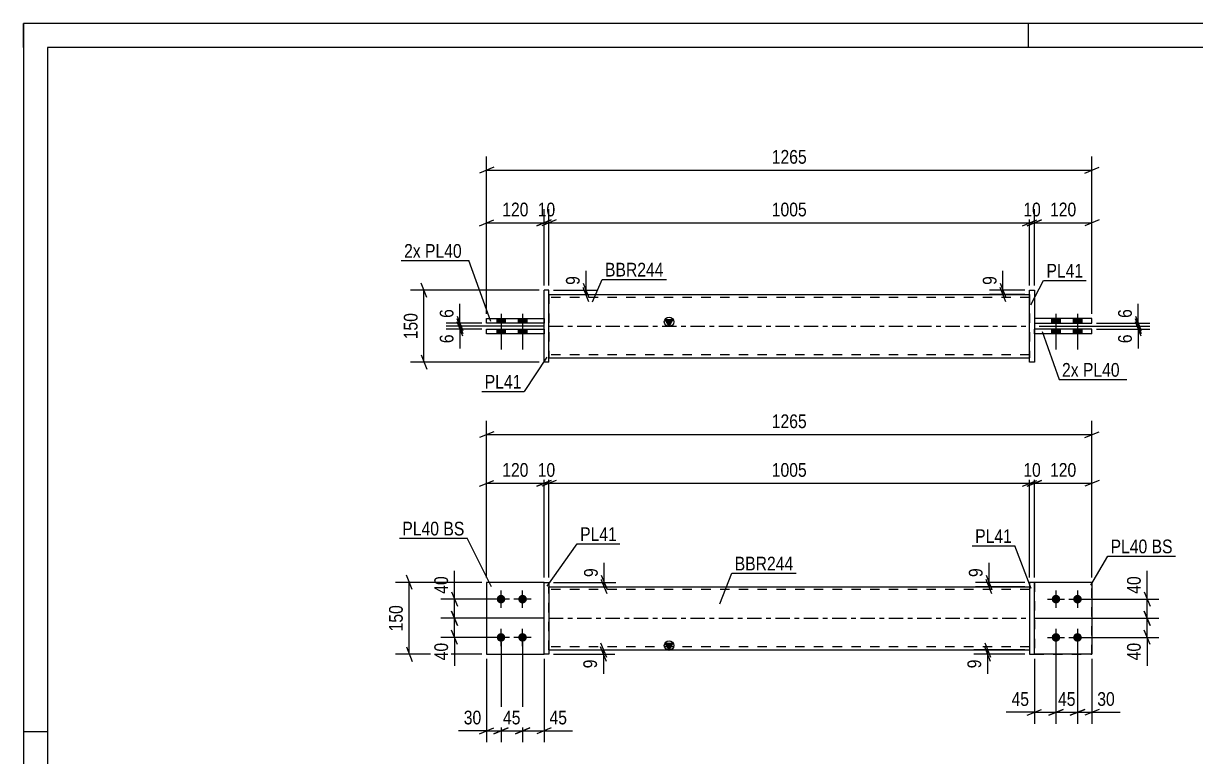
# Model space of a CAD drawing. Header units: millimetres. Extents: x 0 to 420, y 0 to 297.
# Drawn here: x 0 to 244.9, y 143.8 to 297 of the extents above; entities that cross this region are included whole.
import ezdxf

# ---------------------------------------------------------------- set-up
doc = ezdxf.new("R2010")
doc.units = ezdxf.units.MM
doc.linetypes.add('DXK_LINE_DOT2', pattern=[3.9198, 1.9599, -1.9599])
doc.linetypes.add('DXK_LINE_DOT3', pattern=[5.9187, 2.979, -0.9799, 0.9799, -0.9799])
doc.styles.add('Arial Narrow', font='ARIALN.TTF', dxfattribs={"height": 0.2})

# ---------------------------------------------------------------- blocks, each defined once
blk = doc.blocks.new('Unknown-581592950-1127')
at = {"color": 5, "linetype": 'Continuous'}
for p, q in [((420, 297), (0, 297)), ((0, 297), (0, 0)), ((0, 292), (0, 297)), ((210, 292), (210, 297)), ((415, 292), (5, 292)), ((5, 292), (5, 5)), ((5, 149), (0, 149))]:
    blk.add_line(p, q, dxfattribs=at)
blk = doc.blocks.new('Part-581592950-1392 - 1364')
at = {"color": 2, "linetype": 'Continuous'}
for p, q in [((211.23, 180.2), (210.23, 180.2)), ((210.23, 180.2), (210.23, 165.2)), ((211.23, 165.2), (211.23, 180.2)), ((210.23, 165.2), (211.23, 165.2))]:
    blk.add_line(p, q, dxfattribs=at)
blk = doc.blocks.new('Part-581592950-1419 - 1364')
at = {"color": 7, "linetype": 'DXK_LINE_DOT2'}
for p, q in [((108.78, 180.2), (96.78, 180.2)), ((96.78, 180.2), (96.78, 165.2)), ((108.78, 165.2), (108.78, 180.2)), ((96.78, 165.2), (108.78, 165.2))]:
    blk.add_line(p, q, dxfattribs=at)
blk = doc.blocks.new('Bolt-581592950-1398 - 1364')
at = {"linetype": 'Continuous'}
for points in [[(99.78, 175.8, -1), (99.78, 177.6, -1)], [(104.28, 175.8, -1), (104.28, 177.6, -1)], [(99.78, 167.8, -1), (99.78, 169.6, -1)], [(104.28, 167.8, -1), (104.28, 169.6, -1)]]:
    blk.add_hatch(color=1, dxfattribs=at).paths.add_polyline_path(points)
at = {"color": 1, "linetype": 'Continuous'}
for p, q in [((101.58, 176.7), (97.98, 176.7)), ((99.78, 174.9), (99.78, 178.5)), ((106.08, 176.7), (102.48, 176.7)), ((104.28, 174.9), (104.28, 178.5)), ((99.78, 166.9), (99.78, 170.5)), ((104.28, 166.9), (104.28, 170.5)), ((101.58, 168.7), (97.98, 168.7)), ((106.08, 168.7), (102.48, 168.7))]:
    blk.add_line(p, q, dxfattribs=at)
blk = doc.blocks.new('Bolt-581592950-1399 - 1364')
at = {"linetype": 'Continuous'}
for points in [[(215.73, 177.6, -1), (215.73, 175.8, -1)], [(220.23, 177.6, -1), (220.23, 175.8, -1)], [(215.73, 169.6, -1), (215.73, 167.8, -1)], [(220.23, 169.6, -1), (220.23, 167.8, -1)]]:
    blk.add_hatch(color=1, dxfattribs=at).paths.add_polyline_path(points)
at = {"color": 1, "linetype": 'Continuous'}
for p, q in [((213.93, 176.7), (217.53, 176.7)), ((215.73, 178.5), (215.73, 174.9)), ((218.43, 176.7), (222.03, 176.7)), ((220.23, 178.5), (220.23, 174.9)), ((215.73, 170.5), (215.73, 166.9)), ((220.23, 170.5), (220.23, 166.9)), ((213.93, 168.7), (217.53, 168.7)), ((218.43, 168.7), (222.03, 168.7))]:
    blk.add_line(p, q, dxfattribs=at)
blk = doc.blocks.new('Part-581592950-1404 - 1364')
at = {"color": 2, "linetype": 'Continuous'}
for p, q in [((108.78, 180.2), (109.78, 180.2)), ((108.78, 165.2), (108.78, 180.2)), ((109.78, 180.2), (109.78, 165.2)), ((109.78, 165.2), (108.78, 165.2))]:
    blk.add_line(p, q, dxfattribs=at)
blk = doc.blocks.new('Part-581592950-1424 - 1364')
at = {"color": 2, "linetype": 'Continuous'}
for p, q in [((108.78, 180.2), (96.78, 180.2)), ((96.78, 180.2), (96.78, 165.2)), ((96.78, 165.2), (108.78, 165.2))]:
    blk.add_line(p, q, dxfattribs=at)
at = {"color": 7, "linetype": 'DXK_LINE_DOT2'}
blk.add_line((108.78, 165.2), (108.78, 180.2), dxfattribs=at)
blk = doc.blocks.new('Part-581592950-1439 - 1364')
at = {"linetype": 'Continuous'}
blk.add_hatch(color=2, dxfattribs=at).paths.add_polyline_path([(134.9, 166.1), (134.1, 167.5), (135.7, 167.5)])
at = {"color": 2, "linetype": 'Continuous'}
for p, q in [((109.78, 179.3), (210.23, 179.3)), ((134.9, 166.1), (134.1, 167.5)), ((134.1, 167.5), (135.7, 167.5)), ((135.7, 167.5), (134.9, 166.1)), ((109.78, 166.1), (210.23, 166.1))]:
    blk.add_line(p, q, dxfattribs=at)
at = {"color": 7, "linetype": 'DXK_LINE_DOT2'}
for p, q in [((109.78, 166.1), (109.78, 179.3)), ((210.23, 179.3), (210.23, 166.1)), ((210.23, 178.7), (109.78, 178.7)), ((210.23, 166.7), (109.78, 166.7))]:
    blk.add_line(p, q, dxfattribs=at)
at = {"color": 7, "linetype": 'DXK_LINE_DOT3'}
blk.add_line((109.78, 172.7), (210.23, 172.7), dxfattribs=at)
at = {"color": 2, "linetype": 'Continuous'}
blk.add_circle((134.9, 167), 1, dxfattribs=at)
blk = doc.blocks.new('Part-581592950-1444 - 1364')
at = {"color": 2, "linetype": 'Continuous'}
for p, q in [((223.23, 180.2), (211.23, 180.2)), ((223.23, 180.2), (223.23, 165.2)), ((223.23, 165.2), (211.23, 165.2))]:
    blk.add_line(p, q, dxfattribs=at)
at = {"color": 7, "linetype": 'DXK_LINE_DOT2'}
blk.add_line((211.23, 180.2), (211.23, 165.2), dxfattribs=at)
blk = doc.blocks.new('Part-581592950-1449 - 1364')
at = {"color": 7, "linetype": 'DXK_LINE_DOT2'}
for p, q in [((223.23, 180.2), (211.23, 180.2)), ((211.23, 180.2), (211.23, 165.2)), ((223.23, 165.2), (223.23, 180.2)), ((211.23, 165.2), (223.23, 165.2))]:
    blk.add_line(p, q, dxfattribs=at)
blk = doc.blocks.new('Bolt-581592950-1770 - 1766')
at = {"linetype": 'Continuous'}
for points in [[(216.63, 235.34), (214.83, 235.34), (214.83, 234.34), (216.63, 234.34)], [(216.63, 235.34), (214.83, 235.34), (214.83, 234.34), (216.63, 234.34)], [(221.13, 235.34), (219.33, 235.34), (219.33, 234.34), (221.13, 234.34)], [(221.13, 235.34), (219.33, 235.34), (219.33, 234.34), (221.13, 234.34)], [(216.63, 233.14), (214.83, 233.14), (214.83, 232.14), (216.63, 232.14)], [(216.63, 233.14), (214.83, 233.14), (214.83, 232.14), (216.63, 232.14)], [(221.13, 233.14), (219.33, 233.14), (219.33, 232.14), (221.13, 232.14)], [(221.13, 233.14), (219.33, 233.14), (219.33, 232.14), (221.13, 232.14)]]:
    blk.add_hatch(color=1, dxfattribs=at).paths.add_polyline_path(points)
at = {"color": 1, "linetype": 'Continuous'}
for p, q in [((214.83, 235.34), (214.83, 234.34)), ((214.83, 235.34), (214.83, 234.34)), ((215.73, 236.34), (215.73, 228.84)), ((215.73, 236.34), (215.73, 228.84)), ((216.63, 235.34), (216.63, 234.34)), ((216.63, 235.34), (216.63, 234.34)), ((219.33, 235.34), (219.33, 234.34)), ((219.33, 235.34), (219.33, 234.34)), ((220.23, 236.34), (220.23, 228.84)), ((220.23, 236.34), (220.23, 228.84)), ((221.13, 235.34), (221.13, 234.34)), ((221.13, 235.34), (221.13, 234.34)), ((214.83, 233.14), (214.83, 232.14)), ((214.83, 233.14), (214.83, 232.14)), ((216.63, 233.14), (216.63, 232.14)), ((216.63, 233.14), (216.63, 232.14)), ((219.33, 233.14), (219.33, 232.14)), ((219.33, 233.14), (219.33, 232.14)), ((221.13, 233.14), (221.13, 232.14)), ((221.13, 233.14), (221.13, 232.14))]:
    blk.add_line(p, q, dxfattribs=at)
blk = doc.blocks.new('Part-581592950-1785 - 1766')
at = {"color": 2, "linetype": 'Continuous'}
for p, q in [((96.78, 233.14), (108.78, 233.14)), ((96.78, 232.14), (96.78, 233.14)), ((108.78, 233.14), (108.78, 232.14)), ((108.78, 232.14), (96.78, 232.14))]:
    blk.add_line(p, q, dxfattribs=at)
blk = doc.blocks.new('Bolt-581592950-1769 - 1766')
at = {"linetype": 'Continuous'}
for points in [[(98.88, 234.34), (100.68, 234.34), (100.68, 235.34), (98.88, 235.34)], [(98.88, 234.34), (100.68, 234.34), (100.68, 235.34), (98.88, 235.34)], [(103.38, 234.34), (105.18, 234.34), (105.18, 235.34), (103.38, 235.34)], [(103.38, 234.34), (105.18, 234.34), (105.18, 235.34), (103.38, 235.34)], [(98.88, 232.14), (100.68, 232.14), (100.68, 233.14), (98.88, 233.14)], [(98.88, 232.14), (100.68, 232.14), (100.68, 233.14), (98.88, 233.14)], [(103.38, 232.14), (105.18, 232.14), (105.18, 233.14), (103.38, 233.14)], [(103.38, 232.14), (105.18, 232.14), (105.18, 233.14), (103.38, 233.14)]]:
    blk.add_hatch(color=1, dxfattribs=at).paths.add_polyline_path(points)
at = {"color": 1, "linetype": 'Continuous'}
for p, q in [((98.88, 235.34), (98.88, 234.34)), ((98.88, 235.34), (98.88, 234.34)), ((99.78, 236.34), (99.78, 228.84)), ((99.78, 236.34), (99.78, 228.84)), ((100.68, 235.34), (100.68, 234.34)), ((100.68, 235.34), (100.68, 234.34)), ((103.38, 235.34), (103.38, 234.34)), ((103.38, 235.34), (103.38, 234.34)), ((104.28, 236.34), (104.28, 228.84)), ((104.28, 236.34), (104.28, 228.84)), ((105.18, 235.34), (105.18, 234.34)), ((105.18, 235.34), (105.18, 234.34)), ((98.88, 233.14), (98.88, 232.14)), ((98.88, 233.14), (98.88, 232.14)), ((100.68, 233.14), (100.68, 232.14)), ((100.68, 233.14), (100.68, 232.14)), ((103.38, 233.14), (103.38, 232.14)), ((103.38, 233.14), (103.38, 232.14)), ((105.18, 233.14), (105.18, 232.14)), ((105.18, 233.14), (105.18, 232.14))]:
    blk.add_line(p, q, dxfattribs=at)
blk = doc.blocks.new('Part-581592950-1775 - 1766')
at = {"color": 2, "linetype": 'Continuous'}
for p, q in [((109.78, 241.24), (108.78, 241.24)), ((108.78, 226.24), (108.78, 241.24)), ((109.78, 226.24), (109.78, 241.24)), ((109.78, 226.24), (108.78, 226.24))]:
    blk.add_line(p, q, dxfattribs=at)
blk = doc.blocks.new('Part-581592950-1780 - 1766')
at = {"color": 2, "linetype": 'Continuous'}
for p, q in [((96.78, 235.34), (108.78, 235.34)), ((96.78, 234.34), (96.78, 235.34)), ((108.78, 235.34), (108.78, 234.34)), ((108.78, 234.34), (96.78, 234.34))]:
    blk.add_line(p, q, dxfattribs=at)
blk = doc.blocks.new('Part-581592950-1790 - 1766')
at = {"color": 2, "linetype": 'Continuous'}
for p, q in [((210.23, 226.24), (210.23, 241.24)), ((210.23, 241.24), (211.23, 241.24)), ((211.23, 241.24), (211.23, 226.24)), ((211.23, 226.24), (210.23, 226.24))]:
    blk.add_line(p, q, dxfattribs=at)
blk = doc.blocks.new('Part-581592950-1795 - 1766')
at = {"linetype": 'Continuous'}
blk.add_hatch(color=2, dxfattribs=at).paths.add_polyline_path([(134.9, 233.74), (134.1, 235.14), (135.7, 235.14)])
at = {"color": 2, "linetype": 'Continuous'}
for p, q in [((109.78, 240.34), (210.23, 240.34)), ((134.9, 233.74), (134.1, 235.14)), ((134.1, 235.14), (135.7, 235.14)), ((135.7, 235.14), (134.9, 233.74)), ((109.78, 227.14), (210.23, 227.14))]:
    blk.add_line(p, q, dxfattribs=at)
at = {"color": 7, "linetype": 'DXK_LINE_DOT2'}
for p, q in [((109.78, 240.34), (109.78, 227.14)), ((210.23, 240.34), (210.23, 227.14)), ((210.23, 239.74), (109.78, 239.74)), ((210.23, 227.74), (109.78, 227.74))]:
    blk.add_line(p, q, dxfattribs=at)
at = {"color": 7, "linetype": 'DXK_LINE_DOT3'}
blk.add_line((109.78, 233.74), (210.23, 233.74), dxfattribs=at)
at = {"color": 2, "linetype": 'Continuous'}
blk.add_circle((134.9, 234.64), 1, dxfattribs=at)
blk = doc.blocks.new('Part-581592950-1800 - 1766')
at = {"color": 2, "linetype": 'Continuous'}
for p, q in [((211.23, 232.14), (211.23, 233.14)), ((223.23, 233.14), (211.23, 233.14)), ((223.23, 232.14), (223.23, 233.14)), ((223.23, 232.14), (211.23, 232.14))]:
    blk.add_line(p, q, dxfattribs=at)
blk = doc.blocks.new('Part-581592950-1805 - 1766')
at = {"color": 2, "linetype": 'Continuous'}
for p, q in [((223.23, 235.34), (211.23, 235.34)), ((211.23, 235.34), (211.23, 234.34)), ((223.23, 234.34), (223.23, 235.34)), ((211.23, 234.34), (223.23, 234.34))]:
    blk.add_line(p, q, dxfattribs=at)
blk = doc.blocks.new('StraightDimension-581592950-1558 - 1364')
at = {"color": 7, "linetype": 'Continuous'}
for p, q in [((98.78, 176.7), (87.21, 176.7)), ((89.46, 178.2), (90.66, 175.2)), ((90.06, 172.7), (90.06, 176.7)), ((90.66, 171.2), (89.46, 174.2)), ((108.78, 172.7), (87.21, 172.7))]:
    blk.add_line(p, q, dxfattribs=at)
at = {"color": 0}
blk.add_wipeout([(89.31, 182.08), (85.11, 182.08), (85.11, 177.22), (89.31, 177.22)], dxfattribs=at)
at = {"color": 7, "linetype": 'Continuous'}
blk.add_line((90.06, 176.7), (90.06, 182.6), dxfattribs=at)
blk.add_line((90.06, 176.7), (90.06, 182.6), dxfattribs=at)
at = {"color": 3, "style": 'Arial Narrow'}
blk.add_text('40', height=2.863, rotation=90.0002, dxfattribs=at).set_placement((88.71, 177.82))
blk = doc.blocks.new('StraightDimension-581592950-1451 - 1364')
at = {"color": 7, "linetype": 'Continuous'}
for p, q in [((201.14, 181.7), (202.34, 178.7)), ((209.23, 180.2), (198.89, 180.2)), ((209.23, 179.3), (198.89, 179.3)), ((202.34, 177.8), (201.14, 180.8)), ((201.74, 179.3), (201.74, 180.2))]:
    blk.add_line(p, q, dxfattribs=at)
at = {"color": 0}
blk.add_wipeout([(200.99, 183.75), (196.79, 183.75), (196.79, 180.72), (200.99, 180.72)], dxfattribs=at)
at = {"color": 7, "linetype": 'Continuous'}
blk.add_line((201.74, 180.2), (201.74, 184.28), dxfattribs=at)
blk.add_line((201.74, 180.2), (201.74, 184.28), dxfattribs=at)
at = {"color": 3, "style": 'Arial Narrow'}
blk.add_text('9', height=2.86, rotation=90.0002, dxfattribs=at).set_placement((200.39, 181.32))
blk = doc.blocks.new('StraightDimension-581592950-1525 - 1364')
at = {"color": 7, "linetype": 'Continuous'}
for p, q in [((215.73, 167.7), (215.73, 150.65)), ((220.23, 167.7), (220.23, 150.65)), ((214.23, 152.45), (217.23, 153.65)), ((215.73, 153.05), (220.23, 153.05)), ((221.73, 153.65), (218.73, 152.45))]:
    blk.add_line(p, q, dxfattribs=at)
at = {"color": 0}
blk.add_wipeout([(220.41, 153.8), (220.41, 158), (215.56, 158), (215.56, 153.8)], dxfattribs=at)
at = {"color": 3, "style": 'Arial Narrow'}
blk.add_text('45', height=2.863, dxfattribs=at).set_placement((216.16, 154.4))
blk = doc.blocks.new('StraightDimension-581592950-1462 - 1364')
at = {"color": 7, "linetype": 'Continuous'}
for p, q in [((221.23, 176.7), (237.19, 176.7)), ((234.19, 178.2), (235.39, 175.2)), ((234.79, 172.7), (234.79, 176.7)), ((235.39, 171.2), (234.19, 174.2)), ((211.23, 172.7), (237.19, 172.7))]:
    blk.add_line(p, q, dxfattribs=at)
at = {"color": 0}
blk.add_wipeout([(234.04, 182.08), (229.84, 182.08), (229.84, 177.22), (234.04, 177.22)], dxfattribs=at)
at = {"color": 7, "linetype": 'Continuous'}
blk.add_line((234.79, 176.7), (234.79, 182.6), dxfattribs=at)
blk.add_line((234.79, 176.7), (234.79, 182.6), dxfattribs=at)
at = {"color": 3, "style": 'Arial Narrow'}
blk.add_text('40', height=2.863, rotation=90.0002, dxfattribs=at).set_placement((233.44, 177.82))
blk = doc.blocks.new('StraightDimension-581592950-1549 - 1364')
at = {"color": 7, "linetype": 'Continuous'}
for p, q in [((200.84, 167.6), (202.04, 164.6)), ((202.04, 163.7), (200.84, 166.7)), ((209.23, 166.1), (198.59, 166.1)), ((209.23, 165.2), (198.59, 165.2)), ((201.44, 165.2), (201.44, 166.1))]:
    blk.add_line(p, q, dxfattribs=at)
at = {"color": 0}
blk.add_wipeout([(200.69, 164.67), (196.49, 164.67), (196.49, 161.65), (200.69, 161.65)], dxfattribs=at)
at = {"color": 7, "linetype": 'Continuous'}
blk.add_line((201.44, 165.2), (201.44, 161.12), dxfattribs=at)
blk.add_line((201.44, 165.2), (201.44, 161.12), dxfattribs=at)
at = {"color": 3, "style": 'Arial Narrow'}
blk.add_text('9', height=2.86, rotation=90.0002, dxfattribs=at).set_placement((200.09, 162.25))
blk = doc.blocks.new('StraightDimension-581592950-1687 - 1364')
at = {"color": 7, "linetype": 'Continuous'}
for p, q in [((109.78, 181.2), (109.78, 203.77)), ((210.23, 181.2), (210.23, 203.77)), ((111.28, 201.52), (108.28, 200.32)), ((109.78, 200.92), (210.23, 200.92)), ((208.73, 200.32), (211.73, 201.52))]:
    blk.add_line(p, q, dxfattribs=at)
at = {"color": 0}
blk.add_wipeout([(164.26, 201.67), (164.26, 205.87), (155.75, 205.87), (155.75, 201.67)], dxfattribs=at)
at = {"color": 3, "style": 'Arial Narrow'}
blk.add_text('1005', height=2.863, dxfattribs=at).set_placement((156.35, 202.27))
blk = doc.blocks.new('StraightDimension-581592950-1623 - 1364')
at = {"color": 7, "linetype": 'Continuous'}
for p, q in [((99.78, 167.7), (99.78, 146.78)), ((96.78, 164.2), (96.78, 146.78)), ((95.28, 148.58), (98.28, 149.78)), ((101.28, 149.78), (98.28, 148.58)), ((96.78, 149.18), (99.78, 149.18))]:
    blk.add_line(p, q, dxfattribs=at)
at = {"color": 0}
blk.add_wipeout([(96.26, 149.93), (96.26, 154.13), (91.4, 154.13), (91.4, 149.93)], dxfattribs=at)
at = {"color": 7, "linetype": 'Continuous'}
blk.add_line((96.78, 149.18), (90.88, 149.18), dxfattribs=at)
blk.add_line((96.78, 149.18), (90.88, 149.18), dxfattribs=at)
at = {"color": 3, "style": 'Arial Narrow'}
blk.add_text('30', height=2.863, dxfattribs=at).set_placement((92, 150.53))
blk = doc.blocks.new('StraightDimension-581592950-1495 - 1364')
at = {"color": 7, "linetype": 'Continuous'}
for p, q in [((81.2, 178.7), (80, 181.7)), ((95.78, 180.2), (77.75, 180.2)), ((80.6, 165.2), (80.6, 180.2)), ((80, 166.7), (81.2, 163.7)), ((95.78, 165.2), (77.75, 165.2))]:
    blk.add_line(p, q, dxfattribs=at)
at = {"color": 0}
blk.add_wipeout([(79.85, 176.04), (75.65, 176.04), (75.65, 169.36), (79.85, 169.36)], dxfattribs=at)
at = {"color": 3, "style": 'Arial Narrow'}
blk.add_text('150', height=2.863, rotation=90.0002, dxfattribs=at).set_placement((79.25, 169.96))
blk = doc.blocks.new('StraightDimension-581592950-1481 - 1364')
at = {"color": 7, "linetype": 'Continuous'}
for p, q in [((234.19, 174.2), (235.39, 171.2)), ((211.23, 172.7), (237.19, 172.7)), ((234.79, 168.7), (234.79, 172.7)), ((235.39, 167.2), (234.19, 170.2)), ((221.23, 168.7), (237.19, 168.7))]:
    blk.add_line(p, q, dxfattribs=at)
at = {"color": 0}
blk.add_wipeout([(234.04, 168.17), (229.84, 168.17), (229.84, 163.32), (234.04, 163.32)], dxfattribs=at)
at = {"color": 7, "linetype": 'Continuous'}
blk.add_line((234.79, 168.7), (234.79, 162.79), dxfattribs=at)
blk.add_line((234.79, 168.7), (234.79, 162.79), dxfattribs=at)
at = {"color": 3, "style": 'Arial Narrow'}
blk.add_text('40', height=2.863, rotation=90.0002, dxfattribs=at).set_placement((233.44, 163.92))
blk = doc.blocks.new('StraightDimension-581592950-1509 - 1364')
at = {"color": 7, "linetype": 'Continuous'}
for p, q in [((215.73, 167.7), (215.73, 150.65)), ((211.23, 164.2), (211.23, 150.65)), ((209.73, 152.45), (212.73, 153.65)), ((211.23, 153.05), (215.73, 153.05)), ((217.23, 153.65), (214.23, 152.45))]:
    blk.add_line(p, q, dxfattribs=at)
at = {"color": 0}
blk.add_wipeout([(210.71, 153.8), (210.71, 158), (205.85, 158), (205.85, 153.8)], dxfattribs=at)
at = {"color": 7, "linetype": 'Continuous'}
blk.add_line((211.23, 153.05), (205.33, 153.05), dxfattribs=at)
blk.add_line((211.23, 153.05), (205.33, 153.05), dxfattribs=at)
at = {"color": 3, "style": 'Arial Narrow'}
blk.add_text('45', height=2.863, dxfattribs=at).set_placement((206.45, 154.4))
blk = doc.blocks.new('StraightDimension-581592950-1594 - 1364')
at = {"color": 7, "linetype": 'Continuous'}
for p, q in [((120.59, 167.6), (121.79, 164.6)), ((121.79, 163.7), (120.59, 166.7)), ((110.78, 166.1), (123.59, 166.1)), ((110.78, 165.2), (123.59, 165.2)), ((121.19, 165.2), (121.19, 166.1))]:
    blk.add_line(p, q, dxfattribs=at)
at = {"color": 0}
blk.add_wipeout([(120.44, 164.67), (116.24, 164.67), (116.24, 161.65), (120.44, 161.65)], dxfattribs=at)
at = {"color": 7, "linetype": 'Continuous'}
blk.add_line((121.19, 165.2), (121.19, 161.12), dxfattribs=at)
blk.add_line((121.19, 165.2), (121.19, 161.12), dxfattribs=at)
at = {"color": 3, "style": 'Arial Narrow'}
blk.add_text('9', height=2.86, rotation=90.0002, dxfattribs=at).set_placement((119.84, 162.25))
blk = doc.blocks.new('StraightDimension-581592950-1535 - 1364')
at = {"color": 7, "linetype": 'Continuous'}
for p, q in [((220.23, 167.7), (220.23, 150.65)), ((223.23, 164.2), (223.23, 150.65)), ((218.73, 152.45), (221.73, 153.65)), ((220.23, 153.05), (223.23, 153.05)), ((224.73, 153.65), (221.73, 152.45))]:
    blk.add_line(p, q, dxfattribs=at)
at = {"color": 0}
blk.add_wipeout([(228.62, 153.8), (228.62, 158), (223.76, 158), (223.76, 153.8)], dxfattribs=at)
at = {"color": 7, "linetype": 'Continuous'}
blk.add_line((223.23, 153.05), (229.14, 153.05), dxfattribs=at)
blk.add_line((223.23, 153.05), (229.14, 153.05), dxfattribs=at)
at = {"color": 3, "style": 'Arial Narrow'}
blk.add_text('30', height=2.863, dxfattribs=at).set_placement((224.36, 154.4))
blk = doc.blocks.new('StraightDimension-581592950-1571 - 1364')
at = {"color": 7, "linetype": 'Continuous'}
for p, q in [((89.46, 174.2), (90.66, 171.2)), ((108.78, 172.7), (87.21, 172.7)), ((90.06, 168.7), (90.06, 172.7)), ((90.66, 167.2), (89.46, 170.2)), ((98.78, 168.7), (87.21, 168.7))]:
    blk.add_line(p, q, dxfattribs=at)
at = {"color": 0}
blk.add_wipeout([(89.31, 168.17), (85.11, 168.17), (85.11, 163.32), (89.31, 163.32)], dxfattribs=at)
at = {"color": 7, "linetype": 'Continuous'}
blk.add_line((90.06, 168.7), (90.06, 162.79), dxfattribs=at)
blk.add_line((90.06, 168.7), (90.06, 162.79), dxfattribs=at)
at = {"color": 3, "style": 'Arial Narrow'}
blk.add_text('40', height=2.863, rotation=90.0002, dxfattribs=at).set_placement((88.71, 163.92))
blk = doc.blocks.new('StraightDimension-581592950-1713 - 1364')
at = {"color": 7, "linetype": 'Continuous'}
for p, q in [((96.78, 181.2), (96.78, 203.77)), ((108.78, 181.2), (108.78, 203.77)), ((95.28, 200.32), (98.28, 201.52)), ((96.78, 200.92), (108.78, 200.92)), ((110.28, 201.52), (107.28, 200.32))]:
    blk.add_line(p, q, dxfattribs=at)
at = {"color": 0}
blk.add_wipeout([(106.12, 201.67), (106.12, 205.87), (99.44, 205.87), (99.44, 201.67)], dxfattribs=at)
at = {"color": 3, "style": 'Arial Narrow'}
blk.add_text('120', height=2.863, dxfattribs=at).set_placement((100.04, 202.27))
blk = doc.blocks.new('StraightDimension-581592950-1585 - 1364')
at = {"color": 7, "linetype": 'Continuous'}
for p, q in [((120.74, 181.7), (121.94, 178.7)), ((110.78, 180.2), (123.74, 180.2)), ((110.78, 179.3), (123.74, 179.3)), ((121.94, 177.8), (120.74, 180.8)), ((121.34, 179.3), (121.34, 180.2))]:
    blk.add_line(p, q, dxfattribs=at)
at = {"color": 0}
blk.add_wipeout([(120.59, 183.75), (116.39, 183.75), (116.39, 180.72), (120.59, 180.72)], dxfattribs=at)
at = {"color": 7, "linetype": 'Continuous'}
blk.add_line((121.34, 180.2), (121.34, 184.28), dxfattribs=at)
blk.add_line((121.34, 180.2), (121.34, 184.28), dxfattribs=at)
at = {"color": 3, "style": 'Arial Narrow'}
blk.add_text('9', height=2.86, rotation=90.0002, dxfattribs=at).set_placement((119.99, 181.32))
blk = doc.blocks.new('StraightDimension-581592950-1603 - 1364')
at = {"color": 7, "linetype": 'Continuous'}
for p, q in [((104.28, 167.7), (104.28, 146.78)), ((108.78, 164.2), (108.78, 146.78)), ((102.78, 148.58), (105.78, 149.78)), ((110.28, 149.78), (107.28, 148.58)), ((104.28, 149.18), (108.78, 149.18))]:
    blk.add_line(p, q, dxfattribs=at)
at = {"color": 0}
blk.add_wipeout([(114.16, 149.93), (114.16, 154.13), (109.31, 154.13), (109.31, 149.93)], dxfattribs=at)
at = {"color": 7, "linetype": 'Continuous'}
blk.add_line((108.78, 149.18), (114.69, 149.18), dxfattribs=at)
blk.add_line((108.78, 149.18), (114.69, 149.18), dxfattribs=at)
at = {"color": 3, "style": 'Arial Narrow'}
blk.add_text('45', height=2.863, dxfattribs=at).set_placement((109.91, 150.53))
blk = doc.blocks.new('StraightDimension-581592950-1616 - 1364')
at = {"color": 7, "linetype": 'Continuous'}
for p, q in [((99.78, 167.7), (99.78, 146.78)), ((104.28, 167.7), (104.28, 146.78)), ((98.28, 148.58), (101.28, 149.78)), ((105.78, 149.78), (102.78, 148.58)), ((99.78, 149.18), (104.28, 149.18))]:
    blk.add_line(p, q, dxfattribs=at)
at = {"color": 0}
blk.add_wipeout([(104.46, 149.93), (104.46, 154.13), (99.6, 154.13), (99.6, 149.93)], dxfattribs=at)
at = {"color": 3, "style": 'Arial Narrow'}
blk.add_text('45', height=2.863, dxfattribs=at).set_placement((100.2, 150.53))
blk = doc.blocks.new('StraightDimension-581592950-1634 - 1364')
at = {"color": 7, "linetype": 'Continuous'}
for p, q in [((96.78, 181.2), (96.78, 213.94)), ((223.23, 181.2), (223.23, 213.94)), ((98.28, 211.69), (95.28, 210.49)), ((96.78, 211.09), (223.23, 211.09)), ((221.73, 210.49), (224.73, 211.69))]:
    blk.add_line(p, q, dxfattribs=at)
at = {"color": 0}
blk.add_wipeout([(164.26, 211.84), (164.26, 216.04), (155.75, 216.04), (155.75, 211.84)], dxfattribs=at)
at = {"color": 3, "style": 'Arial Narrow'}
blk.add_text('1265', height=2.863, dxfattribs=at).set_placement((156.35, 212.44))
blk = doc.blocks.new('StraightDimension-581592950-1648 - 1364')
at = {"color": 7, "linetype": 'Continuous'}
for p, q in [((211.23, 181.2), (211.23, 203.77)), ((223.23, 181.2), (223.23, 203.77)), ((209.73, 200.32), (212.73, 201.52)), ((211.23, 200.92), (223.23, 200.92)), ((224.73, 201.52), (221.73, 200.32))]:
    blk.add_line(p, q, dxfattribs=at)
at = {"color": 0}
blk.add_wipeout([(220.58, 201.67), (220.58, 205.87), (213.89, 205.87), (213.89, 201.67)], dxfattribs=at)
at = {"color": 3, "style": 'Arial Narrow'}
blk.add_text('120', height=2.863, dxfattribs=at).set_placement((214.49, 202.27))
blk = doc.blocks.new('StraightDimension-581592950-1670 - 1364')
at = {"color": 7, "linetype": 'Continuous'}
for p, q in [((210.23, 181.2), (210.23, 203.77)), ((211.23, 181.2), (211.23, 203.77)), ((208.73, 200.32), (211.73, 201.52)), ((212.73, 201.52), (209.73, 200.32)), ((210.23, 200.92), (211.23, 200.92))]:
    blk.add_line(p, q, dxfattribs=at)
at = {"color": 0}
blk.add_wipeout([(213.16, 201.67), (213.16, 205.87), (208.31, 205.87), (208.31, 201.67)], dxfattribs=at)
at = {"color": 3, "style": 'Arial Narrow'}
blk.add_text('10', height=2.863, dxfattribs=at).set_placement((208.91, 202.27))
blk = doc.blocks.new('StraightDimension-581592950-1696 - 1364')
at = {"color": 7, "linetype": 'Continuous'}
for p, q in [((108.78, 181.2), (108.78, 203.77)), ((109.78, 181.2), (109.78, 203.77)), ((107.28, 200.32), (110.28, 201.52)), ((111.28, 201.52), (108.28, 200.32)), ((108.78, 200.92), (109.78, 200.92))]:
    blk.add_line(p, q, dxfattribs=at)
at = {"color": 0}
blk.add_wipeout([(111.71, 201.67), (111.71, 205.87), (106.85, 205.87), (106.85, 201.67)], dxfattribs=at)
at = {"color": 3, "style": 'Arial Narrow'}
blk.add_text('10', height=2.863, dxfattribs=at).set_placement((107.45, 202.27))
blk = doc.blocks.new('StraightDimension-581592950-1907 - 1766')
at = {"color": 7, "linetype": 'Continuous'}
for p, q in [((90.59, 235.24), (91.79, 232.24)), ((108.78, 233.74), (88.34, 233.74)), ((95.78, 233.14), (88.34, 233.14)), ((91.79, 231.64), (90.59, 234.64)), ((91.19, 233.14), (91.19, 233.74))]:
    blk.add_line(p, q, dxfattribs=at)
at = {"color": 0}
blk.add_wipeout([(90.44, 232.62), (86.24, 232.62), (86.24, 229.59), (90.44, 229.59)], dxfattribs=at)
at = {"color": 7, "linetype": 'Continuous'}
blk.add_line((91.19, 233.14), (91.19, 229.07), dxfattribs=at)
blk.add_line((91.19, 233.14), (91.19, 229.07), dxfattribs=at)
at = {"color": 3, "style": 'Arial Narrow'}
blk.add_text('6', height=2.86, rotation=90.0002, dxfattribs=at).set_placement((89.84, 230.19))
blk = doc.blocks.new('StraightDimension-581592950-1933 - 1766')
at = {"color": 7, "linetype": 'Continuous'}
for p, q in [((232.33, 235.84), (233.53, 232.84)), ((233.53, 232.24), (232.33, 235.24)), ((212.23, 233.74), (235.33, 233.74)), ((224.23, 234.34), (235.33, 234.34)), ((232.93, 233.74), (232.93, 234.34))]:
    blk.add_line(p, q, dxfattribs=at)
at = {"color": 0}
blk.add_wipeout([(232.18, 237.9), (227.98, 237.9), (227.98, 234.87), (232.18, 234.87)], dxfattribs=at)
at = {"color": 7, "linetype": 'Continuous'}
blk.add_line((232.93, 234.34), (232.93, 238.42), dxfattribs=at)
blk.add_line((232.93, 234.34), (232.93, 238.42), dxfattribs=at)
at = {"color": 3, "style": 'Arial Narrow'}
blk.add_text('6', height=2.86, rotation=90.0002, dxfattribs=at).set_placement((231.58, 235.47))
blk = doc.blocks.new('StraightDimension-581592950-1869 - 1766')
at = {"color": 7, "linetype": 'Continuous'}
for p, q in [((84.29, 239.74), (83.09, 242.74)), ((107.78, 241.24), (80.84, 241.24)), ((83.69, 226.24), (83.69, 241.24)), ((107.78, 226.24), (80.84, 226.24)), ((83.09, 227.74), (84.29, 224.74))]:
    blk.add_line(p, q, dxfattribs=at)
at = {"color": 0}
blk.add_wipeout([(82.94, 237.09), (78.74, 237.09), (78.74, 230.4), (82.94, 230.4)], dxfattribs=at)
at = {"color": 3, "style": 'Arial Narrow'}
blk.add_text('150', height=2.863, rotation=90.0002, dxfattribs=at).set_placement((82.34, 231))
blk = doc.blocks.new('StraightDimension-581592950-1807 - 1766')
at = {"color": 7, "linetype": 'Continuous'}
for p, q in [((98.28, 266.94), (95.28, 265.74)), ((96.78, 236.34), (96.78, 269.19)), ((221.73, 265.74), (224.73, 266.94)), ((223.23, 236.34), (223.23, 269.19)), ((96.78, 266.34), (223.23, 266.34))]:
    blk.add_line(p, q, dxfattribs=at)
at = {"color": 0}
blk.add_wipeout([(164.26, 267.09), (164.26, 271.29), (155.75, 271.29), (155.75, 267.09)], dxfattribs=at)
at = {"color": 3, "style": 'Arial Narrow'}
blk.add_text('1265', height=2.863, dxfattribs=at).set_placement((156.35, 267.69))
blk = doc.blocks.new('StraightDimension-581592950-1818 - 1766')
at = {"color": 7, "linetype": 'Continuous'}
for p, q in [((108.78, 242.24), (108.78, 258.19)), ((109.78, 242.24), (109.78, 258.19)), ((107.28, 254.74), (110.28, 255.94)), ((111.28, 255.94), (108.28, 254.74)), ((108.78, 255.34), (109.78, 255.34))]:
    blk.add_line(p, q, dxfattribs=at)
at = {"color": 0}
blk.add_wipeout([(111.71, 256.09), (111.71, 260.29), (106.85, 260.29), (106.85, 256.09)], dxfattribs=at)
at = {"color": 3, "style": 'Arial Narrow'}
blk.add_text('10', height=2.863, dxfattribs=at).set_placement((107.45, 256.69))
blk = doc.blocks.new('StraightDimension-581592950-1828 - 1766')
at = {"color": 7, "linetype": 'Continuous'}
for p, q in [((96.78, 236.34), (96.78, 258.19)), ((108.78, 242.24), (108.78, 258.19)), ((95.28, 254.74), (98.28, 255.94)), ((96.78, 255.34), (108.78, 255.34)), ((110.28, 255.94), (107.28, 254.74))]:
    blk.add_line(p, q, dxfattribs=at)
at = {"color": 0}
blk.add_wipeout([(106.12, 256.09), (106.12, 260.29), (99.44, 260.29), (99.44, 256.09)], dxfattribs=at)
at = {"color": 3, "style": 'Arial Narrow'}
blk.add_text('120', height=2.863, dxfattribs=at).set_placement((100.04, 256.69))
blk = doc.blocks.new('StraightDimension-581592950-1838 - 1766')
at = {"color": 7, "linetype": 'Continuous'}
for p, q in [((109.78, 242.24), (109.78, 258.19)), ((210.23, 242.24), (210.23, 258.19)), ((111.28, 255.94), (108.28, 254.74)), ((109.78, 255.34), (210.23, 255.34)), ((208.73, 254.74), (211.73, 255.94))]:
    blk.add_line(p, q, dxfattribs=at)
at = {"color": 0}
blk.add_wipeout([(164.26, 256.09), (164.26, 260.29), (155.75, 260.29), (155.75, 256.09)], dxfattribs=at)
at = {"color": 3, "style": 'Arial Narrow'}
blk.add_text('1005', height=2.863, dxfattribs=at).set_placement((156.35, 256.69))
blk = doc.blocks.new('StraightDimension-581592950-1848 - 1766')
at = {"color": 7, "linetype": 'Continuous'}
for p, q in [((210.23, 242.24), (210.23, 258.19)), ((211.23, 242.24), (211.23, 258.19)), ((208.73, 254.74), (211.73, 255.94)), ((212.73, 255.94), (209.73, 254.74)), ((210.23, 255.34), (211.23, 255.34))]:
    blk.add_line(p, q, dxfattribs=at)
at = {"color": 0}
blk.add_wipeout([(213.16, 256.09), (213.16, 260.29), (208.31, 260.29), (208.31, 256.09)], dxfattribs=at)
at = {"color": 3, "style": 'Arial Narrow'}
blk.add_text('10', height=2.863, dxfattribs=at).set_placement((208.91, 256.69))
blk = doc.blocks.new('StraightDimension-581592950-1858 - 1766')
at = {"color": 7, "linetype": 'Continuous'}
for p, q in [((211.23, 242.24), (211.23, 258.19)), ((223.23, 236.34), (223.23, 258.19)), ((209.73, 254.74), (212.73, 255.94)), ((211.23, 255.34), (223.23, 255.34)), ((224.73, 255.94), (221.73, 254.74))]:
    blk.add_line(p, q, dxfattribs=at)
at = {"color": 0}
blk.add_wipeout([(220.58, 256.09), (220.58, 260.29), (213.89, 260.29), (213.89, 256.09)], dxfattribs=at)
at = {"color": 3, "style": 'Arial Narrow'}
blk.add_text('120', height=2.863, dxfattribs=at).set_placement((214.49, 256.69))
blk = doc.blocks.new('StraightDimension-581592950-1880 - 1766')
at = {"color": 7, "linetype": 'Continuous'}
for p, q in [((116.96, 242.74), (118.16, 239.74)), ((110.78, 241.24), (119.96, 241.24)), ((110.78, 240.34), (119.96, 240.34)), ((118.16, 238.84), (116.96, 241.84)), ((117.56, 240.34), (117.56, 241.24))]:
    blk.add_line(p, q, dxfattribs=at)
at = {"color": 0}
blk.add_wipeout([(116.81, 244.8), (112.61, 244.8), (112.61, 241.77), (116.81, 241.77)], dxfattribs=at)
at = {"color": 7, "linetype": 'Continuous'}
blk.add_line((117.56, 241.24), (117.56, 245.32), dxfattribs=at)
blk.add_line((117.56, 241.24), (117.56, 245.32), dxfattribs=at)
at = {"color": 3, "style": 'Arial Narrow'}
blk.add_text('9', height=2.86, rotation=90.0002, dxfattribs=at).set_placement((116.21, 242.37))
blk = doc.blocks.new('StraightDimension-581592950-1891 - 1766')
at = {"color": 7, "linetype": 'Continuous'}
for p, q in [((90.59, 235.84), (91.79, 232.84)), ((91.79, 232.24), (90.59, 235.24)), ((95.78, 234.34), (88.34, 234.34)), ((108.78, 233.74), (88.34, 233.74)), ((91.19, 233.74), (91.19, 234.34))]:
    blk.add_line(p, q, dxfattribs=at)
at = {"color": 0}
blk.add_wipeout([(90.44, 237.9), (86.24, 237.9), (86.24, 234.87), (90.44, 234.87)], dxfattribs=at)
at = {"color": 7, "linetype": 'Continuous'}
blk.add_line((91.19, 234.34), (91.19, 238.42), dxfattribs=at)
blk.add_line((91.19, 234.34), (91.19, 238.42), dxfattribs=at)
at = {"color": 3, "style": 'Arial Narrow'}
blk.add_text('6', height=2.86, rotation=90.0002, dxfattribs=at).set_placement((89.84, 235.47))
blk = doc.blocks.new('StraightDimension-581592950-1924 - 1766')
at = {"color": 7, "linetype": 'Continuous'}
for p, q in [((232.33, 235.24), (233.53, 232.24)), ((212.23, 233.74), (235.33, 233.74)), ((224.23, 233.14), (235.33, 233.14)), ((233.53, 231.64), (232.33, 234.64)), ((232.93, 233.14), (232.93, 233.74))]:
    blk.add_line(p, q, dxfattribs=at)
at = {"color": 0}
blk.add_wipeout([(232.18, 232.62), (227.98, 232.62), (227.98, 229.59), (232.18, 229.59)], dxfattribs=at)
at = {"color": 7, "linetype": 'Continuous'}
blk.add_line((232.93, 233.14), (232.93, 229.07), dxfattribs=at)
blk.add_line((232.93, 233.14), (232.93, 229.07), dxfattribs=at)
at = {"color": 3, "style": 'Arial Narrow'}
blk.add_text('6', height=2.86, rotation=90.0002, dxfattribs=at).set_placement((231.58, 230.19))
blk = doc.blocks.new('StraightDimension-581592950-1943 - 1766')
at = {"color": 7, "linetype": 'Continuous'}
for p, q in [((204.06, 242.74), (205.26, 239.74)), ((209.23, 241.24), (201.81, 241.24)), ((209.23, 240.34), (201.81, 240.34)), ((205.26, 238.84), (204.06, 241.84)), ((204.66, 240.34), (204.66, 241.24))]:
    blk.add_line(p, q, dxfattribs=at)
at = {"color": 0}
blk.add_wipeout([(203.91, 244.8), (199.71, 244.8), (199.71, 241.77), (203.91, 241.77)], dxfattribs=at)
at = {"color": 7, "linetype": 'Continuous'}
blk.add_line((204.66, 241.24), (204.66, 245.32), dxfattribs=at)
blk.add_line((204.66, 241.24), (204.66, 245.32), dxfattribs=at)
at = {"color": 3, "style": 'Arial Narrow'}
blk.add_text('9', height=2.86, rotation=90.0002, dxfattribs=at).set_placement((203.31, 242.37))
blk = doc.blocks.new('Mark-581592950-1400 - 1364')
at = {"color": 0}
blk.add_wipeout([(123.99, 188.85), (123.99, 191.85), (116.31, 191.85), (116.31, 188.85)], dxfattribs=at)
blk.add_wipeout([(123.99, 188.85), (123.99, 191.85), (116.31, 191.85), (116.31, 188.85)], dxfattribs=at)
at = {"color": 30, "linetype": 'Continuous'}
for p, q in [((109.42, 179.39), (115.71, 188.25)), ((115.71, 188.25), (124.59, 188.25))]:
    blk.add_line(p, q, dxfattribs=at)
at = {"color": 3, "style": 'Arial Narrow'}
blk.add_text('PL41', height=2.863, dxfattribs=at).set_placement((116.31, 188.85))
blk = doc.blocks.new('Mark-581592950-1387 - 1364')
at = {"color": 0}
blk.add_wipeout([(206.53, 188.44), (206.53, 191.44), (198.85, 191.44), (198.85, 188.44)], dxfattribs=at)
blk.add_wipeout([(206.53, 188.44), (206.53, 191.44), (198.85, 191.44), (198.85, 188.44)], dxfattribs=at)
at = {"color": 30, "linetype": 'Continuous'}
for p in [(198.25, 187.84), (210.57, 178.92)]:
    blk.add_line(p, (207.13, 187.84), dxfattribs=at)
at = {"color": 3, "style": 'Arial Narrow'}
blk.add_text('PL41', height=2.863, dxfattribs=at).set_placement((198.85, 188.44))
blk = doc.blocks.new('Mark-581592950-1435 - 1364')
at = {"color": 0}
blk.add_wipeout([(160.85, 182.7), (160.85, 185.7), (148.61, 185.7), (148.61, 182.7)], dxfattribs=at)
blk.add_wipeout([(160.85, 182.7), (160.85, 185.7), (148.61, 185.7), (148.61, 182.7)], dxfattribs=at)
at = {"color": 30, "linetype": 'Continuous'}
for p, q in [((145.5, 175.75), (148.01, 182.1)), ((148.01, 182.1), (161.45, 182.1))]:
    blk.add_line(p, q, dxfattribs=at)
at = {"color": 3, "style": 'Arial Narrow'}
blk.add_text('BBR244', height=2.863, dxfattribs=at).set_placement((148.61, 182.7))
blk = doc.blocks.new('MarkSet-581592950-1751 - 1364')
at = {"color": 0}
blk.add_wipeout([(86.84, 190.01), (86.84, 193.01), (79.16, 193.01), (79.16, 190.01)], dxfattribs=at)
blk.add_wipeout([(86.84, 190.01), (86.84, 193.01), (79.16, 193.01), (79.16, 190.01)], dxfattribs=at)
blk.add_wipeout([(92.12, 190.01), (92.12, 193.01), (87.74, 193.01), (87.74, 190.01)], dxfattribs=at)
blk.add_wipeout([(92.12, 190.01), (92.12, 193.01), (87.74, 193.01), (87.74, 190.01)], dxfattribs=at)
at = {"color": 30, "linetype": 'Continuous'}
for p in [(78.56, 189.41), (97.82, 179.26)]:
    blk.add_line(p, (92.72, 189.41), dxfattribs=at)
at = {"color": 3, "style": 'Arial Narrow'}
for s, p in [('PL40', (79.16, 190.01)), ('BS', (87.74, 190.01))]:
    blk.add_text(s, height=2.863, dxfattribs=at).set_placement(p)
blk = doc.blocks.new('MarkSet-581592950-1757 - 1364')
at = {"color": 0}
blk.add_wipeout([(234.81, 186.28), (234.81, 189.28), (227.14, 189.28), (227.14, 186.28)], dxfattribs=at)
blk.add_wipeout([(234.81, 186.28), (234.81, 189.28), (227.14, 189.28), (227.14, 186.28)], dxfattribs=at)
at = {"color": 30, "linetype": 'Continuous'}
blk.add_line((223.04, 179.62), (226.54, 185.68), dxfattribs=at)
at = {"color": 0}
blk.add_wipeout([(240.1, 186.28), (240.1, 189.28), (235.71, 189.28), (235.71, 186.28)], dxfattribs=at)
blk.add_wipeout([(240.1, 186.28), (240.1, 189.28), (235.71, 189.28), (235.71, 186.28)], dxfattribs=at)
at = {"color": 30, "linetype": 'Continuous'}
blk.add_line((226.54, 185.68), (240.7, 185.68), dxfattribs=at)
at = {"color": 3, "style": 'Arial Narrow'}
for s, p in [('PL40', (227.14, 186.28)), ('BS', (235.71, 186.28))]:
    blk.add_text(s, height=2.863, dxfattribs=at).set_placement(p)
blk = doc.blocks.new('Mark-581592950-1786 - 1766')
at = {"color": 0}
blk.add_wipeout([(221.43, 243.9), (221.43, 246.9), (213.75, 246.9), (213.75, 243.9)], dxfattribs=at)
blk.add_wipeout([(221.43, 243.9), (221.43, 246.9), (213.75, 246.9), (213.75, 243.9)], dxfattribs=at)
at = {"color": 30, "linetype": 'Continuous'}
for p, q in [((210.46, 238.22), (213.15, 243.3)), ((213.15, 243.3), (222.03, 243.3))]:
    blk.add_line(p, q, dxfattribs=at)
at = {"color": 3, "style": 'Arial Narrow'}
blk.add_text('PL41', height=2.863, dxfattribs=at).set_placement((213.75, 243.9))
blk = doc.blocks.new('MarkSet-581592950-1975 - 1766')
at = {"color": 30, "linetype": 'Continuous'}
blk.add_line((97.63, 234.73), (93.08, 247.43), dxfattribs=at)
at = {"color": 0}
blk.add_wipeout([(83, 248.03), (83, 251.03), (79.53, 251.03), (79.53, 248.03)], dxfattribs=at)
blk.add_wipeout([(83, 248.03), (83, 251.03), (79.53, 251.03), (79.53, 248.03)], dxfattribs=at)
blk.add_wipeout([(91.58, 248.03), (91.58, 251.03), (83.9, 251.03), (83.9, 248.03)], dxfattribs=at)
blk.add_wipeout([(91.58, 248.03), (91.58, 251.03), (83.9, 251.03), (83.9, 248.03)], dxfattribs=at)
at = {"color": 30, "linetype": 'Continuous'}
blk.add_line((78.93, 247.43), (93.08, 247.43), dxfattribs=at)
at = {"color": 3, "style": 'Arial Narrow'}
for s, p in [('2x', (79.53, 248.03)), ('PL40', (83.9, 248.03))]:
    blk.add_text(s, height=2.863, dxfattribs=at).set_placement(p)
blk = doc.blocks.new('Mark-581592950-1771 - 1766')
at = {"color": 0}
blk.add_wipeout([(104.05, 220.69), (104.05, 223.69), (96.38, 223.69), (96.38, 220.69)], dxfattribs=at)
blk.add_wipeout([(104.05, 220.69), (104.05, 223.69), (96.38, 223.69), (96.38, 220.69)], dxfattribs=at)
at = {"color": 30, "linetype": 'Continuous'}
for p in [(109.36, 227.28), (95.78, 220.09)]:
    blk.add_line(p, (104.65, 220.09), dxfattribs=at)
at = {"color": 3, "style": 'Arial Narrow'}
blk.add_text('PL41', height=2.863, dxfattribs=at).set_placement((96.38, 220.69))
blk = doc.blocks.new('Mark-581592950-1791 - 1766')
at = {"color": 0}
blk.add_wipeout([(133.75, 244.12), (133.75, 247.12), (121.51, 247.12), (121.51, 244.12)], dxfattribs=at)
blk.add_wipeout([(133.75, 244.12), (133.75, 247.12), (121.51, 247.12), (121.51, 244.12)], dxfattribs=at)
at = {"color": 30, "linetype": 'Continuous'}
for p, q in [((118.89, 238.86), (120.91, 243.52)), ((120.91, 243.52), (134.35, 243.52))]:
    blk.add_line(p, q, dxfattribs=at)
at = {"color": 3, "style": 'Arial Narrow'}
blk.add_text('BBR244', height=2.863, dxfattribs=at).set_placement((121.51, 244.12))
blk = doc.blocks.new('MarkSet-581592950-1981 - 1766')
at = {"color": 0}
blk.add_wipeout([(220.46, 223.18), (220.46, 226.18), (216.99, 226.18), (216.99, 223.18)], dxfattribs=at)
blk.add_wipeout([(220.46, 223.18), (220.46, 226.18), (216.99, 226.18), (216.99, 223.18)], dxfattribs=at)
at = {"color": 30, "linetype": 'Continuous'}
blk.add_line((212.85, 232.6), (216.39, 222.58), dxfattribs=at)
at = {"color": 0}
blk.add_wipeout([(229.03, 223.18), (229.03, 226.18), (221.36, 226.18), (221.36, 223.18)], dxfattribs=at)
blk.add_wipeout([(229.03, 223.18), (229.03, 226.18), (221.36, 226.18), (221.36, 223.18)], dxfattribs=at)
at = {"color": 30, "linetype": 'Continuous'}
blk.add_line((216.39, 222.58), (230.53, 222.58), dxfattribs=at)
at = {"color": 3, "style": 'Arial Narrow'}
for s, p in [('2x', (216.99, 223.18)), ('PL40', (221.36, 223.18))]:
    blk.add_text(s, height=2.863, dxfattribs=at).set_placement(p)

msp = doc.modelspace()

# ---------------------------------------------------------------- block references
for name in ['Unknown-581592950-1127', 'Part-581592950-1775 - 1766', 'Part-581592950-1795 - 1766', 'Part-581592950-1790 - 1766', 'Part-581592950-1780 - 1766', 'Bolt-581592950-1769 - 1766', 'Part-581592950-1805 - 1766', 'Bolt-581592950-1770 - 1766', 'Part-581592950-1785 - 1766', 'Part-581592950-1800 - 1766', 'Part-581592950-1419 - 1364', 'Part-581592950-1424 - 1364', 'Part-581592950-1404 - 1364', 'Part-581592950-1439 - 1364', 'Part-581592950-1392 - 1364', 'Part-581592950-1444 - 1364', 'Part-581592950-1449 - 1364', 'Bolt-581592950-1398 - 1364', 'Bolt-581592950-1399 - 1364']:
    msp.add_blockref(name, (0, 0))

# ---------------------------------------------------------------- next in the draw order: block references
for name in ['StraightDimension-581592950-1933 - 1766', 'StraightDimension-581592950-1907 - 1766', 'StraightDimension-581592950-1451 - 1364', 'StraightDimension-581592950-1558 - 1364', 'StraightDimension-581592950-1462 - 1364', 'StraightDimension-581592950-1623 - 1364', 'StraightDimension-581592950-1594 - 1364', 'StraightDimension-581592950-1549 - 1364', 'StraightDimension-581592950-1525 - 1364']:
    msp.add_blockref(name, (0, 0))

# ---------------------------------------------------------------- next in the draw order: block references
for name in ['StraightDimension-581592950-1869 - 1766', 'StraightDimension-581592950-1687 - 1364', 'StraightDimension-581592950-1495 - 1364', 'StraightDimension-581592950-1481 - 1364']:
    msp.add_blockref(name, (0, 0))

# ---------------------------------------------------------------- next in the draw order: block references
for name in ['StraightDimension-581592950-1807 - 1766', 'Mark-581592950-1771 - 1766', 'StraightDimension-581592950-1713 - 1364', 'StraightDimension-581592950-1571 - 1364', 'StraightDimension-581592950-1509 - 1364', 'StraightDimension-581592950-1535 - 1364']:
    msp.add_blockref(name, (0, 0))

# ---------------------------------------------------------------- next in the draw order: block references
for name in ['StraightDimension-581592950-1818 - 1766', 'StraightDimension-581592950-1585 - 1364', 'StraightDimension-581592950-1603 - 1364']:
    msp.add_blockref(name, (0, 0))

# ---------------------------------------------------------------- next in the draw order: block references
for name in ['StraightDimension-581592950-1828 - 1766', 'StraightDimension-581592950-1634 - 1364', 'StraightDimension-581592950-1616 - 1364']:
    msp.add_blockref(name, (0, 0))

# ---------------------------------------------------------------- next in the draw order: block references
for name in ['StraightDimension-581592950-1838 - 1766', 'StraightDimension-581592950-1891 - 1766', 'StraightDimension-581592950-1696 - 1364', 'StraightDimension-581592950-1648 - 1364', 'MarkSet-581592950-1751 - 1364', 'Mark-581592950-1435 - 1364']:
    msp.add_blockref(name, (0, 0))

# ---------------------------------------------------------------- next in the draw order: block references
for name in ['StraightDimension-581592950-1848 - 1766', 'MarkSet-581592950-1975 - 1766', 'StraightDimension-581592950-1880 - 1766', 'StraightDimension-581592950-1670 - 1364', 'Mark-581592950-1400 - 1364', 'MarkSet-581592950-1757 - 1364']:
    msp.add_blockref(name, (0, 0))

# ---------------------------------------------------------------- next in the draw order: block references
for name in ['StraightDimension-581592950-1858 - 1766', 'Mark-581592950-1791 - 1766', 'Mark-581592950-1387 - 1364']:
    msp.add_blockref(name, (0, 0))

# ---------------------------------------------------------------- next in the draw order: block references
for name in ['StraightDimension-581592950-1943 - 1766', 'Mark-581592950-1786 - 1766', 'StraightDimension-581592950-1924 - 1766']:
    msp.add_blockref(name, (0, 0))

# ---------------------------------------------------------------- next in the draw order: block references
msp.add_blockref('MarkSet-581592950-1981 - 1766', (0, 0))

doc.saveas('drawing.dxf')
